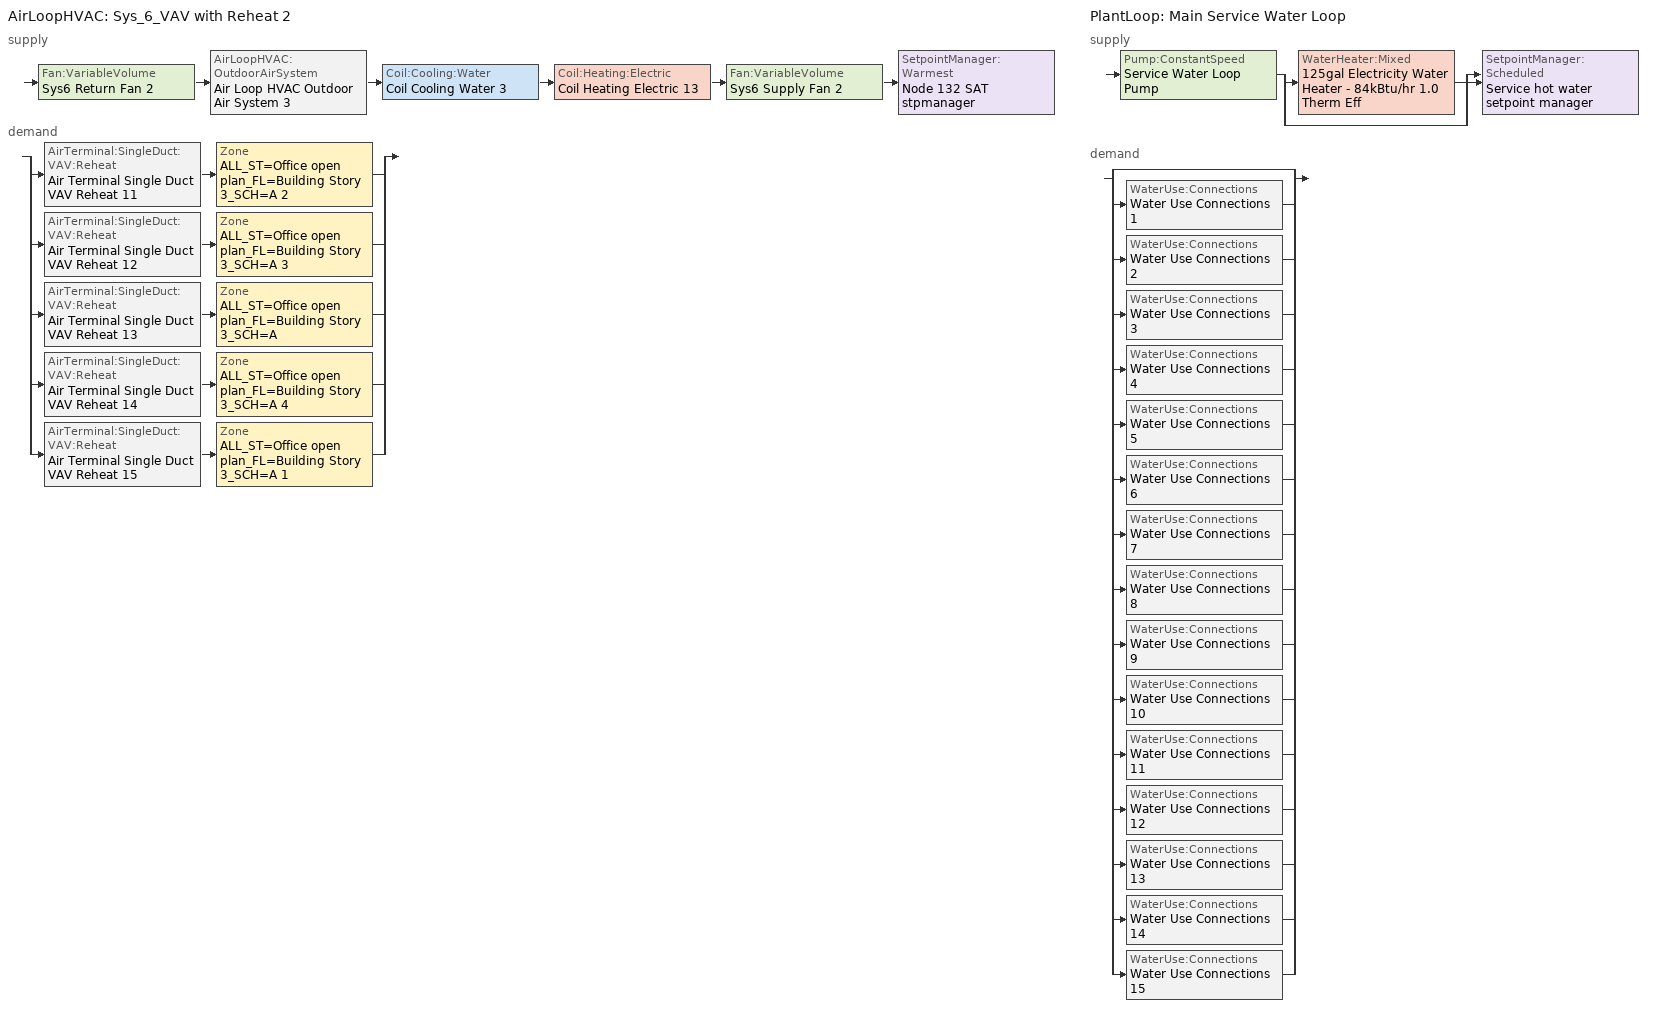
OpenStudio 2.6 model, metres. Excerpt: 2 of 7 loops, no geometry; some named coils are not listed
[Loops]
AirLoopHVAC 'Sys_6_VAV with Reheat 2'
 supply: Fan:VariableVolume 'Sys6 Return Fan 2' > AirLoopHVAC:OutdoorAirSystem 'Air Loop HVAC Outdoor Air System 3' > Coil:Cooling:Water 'Coil Cooling Water 3' > Coil:Heating:Electric 'Coil Heating Electric 13' > Fan:VariableVolume 'Sys6 Supply Fan 2' > SetpointManager:Warmest 'Node 132 SAT stpmanager'
 demand: split
  | AirTerminal:SingleDuct:VAV:Reheat 'Air Terminal Single Duct VAV Reheat 11' > Zone 'ALL_ST=Office open plan_FL=Building Story 3_SCH=A 2'
  | AirTerminal:SingleDuct:VAV:Reheat 'Air Terminal Single Duct VAV Reheat 12' > Zone 'ALL_ST=Office open plan_FL=Building Story 3_SCH=A 3'
  | AirTerminal:SingleDuct:VAV:Reheat 'Air Terminal Single Duct VAV Reheat 13' > Zone 'ALL_ST=Office open plan_FL=Building Story 3_SCH=A'
  | AirTerminal:SingleDuct:VAV:Reheat 'Air Terminal Single Duct VAV Reheat 14' > Zone 'ALL_ST=Office open plan_FL=Building Story 3_SCH=A 4'
  | AirTerminal:SingleDuct:VAV:Reheat 'Air Terminal Single Duct VAV Reheat 15' > Zone 'ALL_ST=Office open plan_FL=Building Story 3_SCH=A 1'
PlantLoop 'Main Service Water Loop'
 supply: Pump:ConstantSpeed 'Service Water Loop Pump' > split
  | WaterHeater:Mixed '125gal Electricity Water Heater - 84kBtu/hr 1.0 Therm Eff'
  | bypass
  join > SetpointManager:Scheduled 'Service hot water setpoint manager'
 demand: split
  | bypass
  | WaterUse:Connections 'Water Use Connections 1'
  | WaterUse:Connections 'Water Use Connections 2'
  | WaterUse:Connections 'Water Use Connections 3'
  | WaterUse:Connections 'Water Use Connections 4'
  | WaterUse:Connections 'Water Use Connections 5'
  | WaterUse:Connections 'Water Use Connections 6'
  | WaterUse:Connections 'Water Use Connections 7'
  | WaterUse:Connections 'Water Use Connections 8'
  | WaterUse:Connections 'Water Use Connections 9'
  | WaterUse:Connections 'Water Use Connections 10'
  | WaterUse:Connections 'Water Use Connections 11'
  | WaterUse:Connections 'Water Use Connections 12'
  | WaterUse:Connections 'Water Use Connections 13'
  | WaterUse:Connections 'Water Use Connections 14'
  | WaterUse:Connections 'Water Use Connections 15'
[Sizing:Zone] Zone Cooling Design Supply Air Temperature Input Method=SupplyAirTemperature; Zone Cooling Design Supply Air Temperature {C}=13; Zone Cooling Design Supply Air Temperature Difference {deltaC}=11.11; Zone Heating Design Supply Air Temperature Input Method=SupplyAirTemperature; Zone Heating Design Supply Air Temperature {C}=43; Zone Heating Design Supply Air Temperature Difference {deltaC}=11.11; Zone Cooling Design Supply Air Humidity Ratio {kg-H2O/kg-air}=0.0085; Zone Heating Design Supply Air Humidity Ratio {kg-H2O/kg-air}=0.008; Zone Heating Sizing Factor=1.3; Zone Cooling Sizing Factor=1.1; Cooling Design Air Flow Method=DesignDay; Heating Design Air Flow Method=DesignDay; Account for Dedicated Outdoor Air System=No; Dedicated Outdoor Air System Control Strategy=NeutralSupplyAir; Dedicated Outdoor Air Low Setpoint Temperature for Design {C}=autosize; Dedicated Outdoor Air High Setpoint Temperature for Design {C}=autosize
ALL_ST=Office open plan_FL=Building Story 3_SCH=A; ALL_ST=Office open plan_FL=Building Story 3_SCH=A 1; ALL_ST=Office open plan_FL=Building Story 3_SCH=A 2; ALL_ST=Office open plan_FL=Building Story 3_SCH=A 3; ALL_ST=Office open plan_FL=Building Story 3_SCH=A 4
[Zone equipment]
ALL_ST=Office open plan_FL=Building Story 3_SCH=A: ALL_ST=Office open plan_FL=Building Story 3_SCH=A erv doas, Air Terminal Single Duct VAV Reheat 13, Zone HVAC Baseboard Convective Water 13
ALL_ST=Office open plan_FL=Building Story 3_SCH=A 1: ALL_ST=Office open plan_FL=Building Story 3_SCH=A 1 erv doas, Air Terminal Single Duct VAV Reheat 15, Zone HVAC Baseboard Convective Water 15
ALL_ST=Office open plan_FL=Building Story 3_SCH=A 2: ALL_ST=Office open plan_FL=Building Story 3_SCH=A 2 erv doas, Air Terminal Single Duct VAV Reheat 11, Zone HVAC Baseboard Convective Water 11
ALL_ST=Office open plan_FL=Building Story 3_SCH=A 3: ALL_ST=Office open plan_FL=Building Story 3_SCH=A 3 erv doas, Air Terminal Single Duct VAV Reheat 12, Zone HVAC Baseboard Convective Water 12
ALL_ST=Office open plan_FL=Building Story 3_SCH=A 4: ALL_ST=Office open plan_FL=Building Story 3_SCH=A 4 erv doas, Air Terminal Single Duct VAV Reheat 14, Zone HVAC Baseboard Convective Water 14
[PlantLoop]
Main Service Water Loop: Glycol Concentration=0; Maximum Loop Temperature {C}=60; Minimum Loop Temperature {C}=10; Plant Loop Volume {m3}=Autocalculate; Load Distribution Scheme=Optimal
[Sizing:Plant]
Main Service Water Loop: Loop Type=Heating; Design Loop Exit Temperature {C}=60; Loop Design Temperature Difference {deltaC}=5; Sizing Option=NonCoincident; Zone Timesteps in Averaging Window=1; Coincident Sizing Factor Mode=None
[Pump:ConstantSpeed]
Service Water Loop Pump: Rated Flow Rate {m3/s}=autosize; Rated Pump Head {Pa}=83939.5; Rated Power Consumption {W}=autosize; Motor Efficiency=0.7; Fraction of Motor Inefficiencies to Fluid Stream=0; Pump Control Type=Intermittent; Design Power Sizing Method=PowerPerFlowPerPressure; Design Electric Power per Unit Flow Rate {W/(m3/s)}=348701.1; Design Shaft Power per Unit Flow Rate per Unit Head {W-s/m3-Pa}=1.28205
[SetpointManager:Scheduled]
Service hot water setpoint manager: Control Variable=Temperature; Schedule=Service Water Loop Temp - 140F
[AirLoopHVAC]
Sys_6_VAV with Reheat 2: Availability Schedule=Sys_6_VAV with Reheat 2 Occ Sch; Design Supply Air Flow Rate {m3/s}=AutoSize
[Sizing:System]
Sys_6_VAV with Reheat 2: Type of Load to Size On=Sensible; Design Outdoor Air Flow Rate {m3/s}=Autosize; Minimum System Air Flow Ratio=0.3; Preheat Design Temperature {C}=7; Preheat Design Humidity Ratio {kg-H2O/kg-Air}=0.008; Precool Design Temperature {C}=12.8; Precool Design Humidity Ratio {kg-H2O/kg-Air}=0.008; Central Cooling Design Supply Air Temperature {C}=13; Central Heating Design Supply Air Temperature {C}=13.1; Sizing Option=NonCoincident; 100% Outdoor Air in Cooling=No; 100% Outdoor Air in Heating=No; Central Cooling Design Supply Air Humidity Ratio {kg-H2O/kg-Air}=0.0085; Central Heating Design Supply Air Humidity Ratio {kg-H2O/kg-Air}=0.008; Cooling Design Air Flow Method=DesignDay; Cooling Design Air Flow Rate {m3/s}=0; Heating Design Air Flow Method=DesignDay; Heating Design Air Flow Rate {m3/s}=0; System Outdoor Air Method=ZoneSum; Zone Maximum Outdoor Air Fraction=1; Cooling Supply Air Flow Rate Per Floor Area {m3/s-m2}=0.00996765; Cooling Fraction of Autosized Cooling Supply Air Flow Rate=1; Cooling Supply Air Flow Rate Per Unit Cooling Capacity {m3/s-W}=3.94755e-05; Heating Supply Air Flow Rate Per Floor Area {m3/s-m2}=0.00996765; Heating Fraction of Autosized Heating Supply Air Flow Rate=1; Heating Fraction of Autosized Cooling Supply Air Flow Rate=1; Heating Supply Air Flow Rate Per Unit Heating Capacity {m3/s-W}=3.15882e-05; Cooling Design Capacity Method=CoolingDesignCapacity; Cooling Design Capacity {W}=autosize; Cooling Design Capacity Per Floor Area {W/m2}=234.7; Fraction of Autosized Cooling Design Capacity=1; Heating Design Capacity Method=HeatingDesignCapacity; Heating Design Capacity {W}=autosize; Heating Design Capacity Per Floor Area {W/m2}=157; Fraction of Autosized Heating Design Capacity=1; Central Cooling Capacity Control Method=OnOff
[Fan:VariableVolume] Availability Schedule=Always On Discrete; Maximum Flow Rate {m3/s}=Autosize; Fan Power Minimum Flow Rate Input Method=Fraction; Fan Power Minimum Flow Fraction=0.68; Fan Power Minimum Air Flow Rate {m3/s}=0; Motor In Airstream Fraction=1; Fan Power Coefficient 1=-2.4176; Fan Power Coefficient 2=9.5874; Fan Power Coefficient 3=-11.559; Fan Power Coefficient 4=5.4009; Fan Power Coefficient 5=0
Name | Fan Efficiency | Pressure Rise {Pa} | Motor Efficiency
Sys6 Supply Fan 2 | 0.549965 | 1000 | 0.8461
Sys6 Return Fan 2 | 0.299975 | 250 | 0.4615
[Coil:Heating:Electric] Availability Schedule=Always On Discrete
Coil Heating Electric 13; Coil Heating Electric 14; Coil Heating Electric 15; Coil Heating Electric 16; Coil Heating Electric 17; Coil Heating Electric 18
[Controller:OutdoorAir]
Controller Outdoor Air 3: Minimum Outdoor Air Flow Rate {m3/s}=0; Maximum Outdoor Air Flow Rate {m3/s}=0; Economizer Control Type=DifferentialEnthalpy; Economizer Control Action Type=ModulateFlow; Lockout Type=NoLockout; Minimum Limit Type=FixedMinimum; Minimum Outdoor Air Schedule=Sys_6_VAV with Reheat 2 Occ Sch; Controller Mechanical Ventilation=Controller Mechanical Ventilation 3; High Humidity Control=No; Heat Recovery Bypass Control Type=BypassWhenOAFlowGreaterThanMinimum
[Controller:MechanicalVentilation]
Controller Mechanical Ventilation 3: Availability Schedule=Always On Discrete; System Outdoor Air Method=ZoneSum
[AirLoopHVAC:OutdoorAirSystem]
Air Loop HVAC Outdoor Air System 3: Controller=Controller Outdoor Air 3
[AirTerminal:SingleDuct:VAV:Reheat] Availability Schedule=Always On Discrete; Maximum Air Flow Rate {m3/s}=AutoSize; Zone Minimum Air Flow Input Method=Constant; Constant Minimum Air Flow Fraction=0.05; Maximum Hot Water or Steam Flow Rate {m3/s}=AutoSize; Minimum Hot Water or Steam Flow Rate {m3/s}=0; Convergence Tolerance=0.001; Damper Heating Action=Normal; Maximum Flow per Zone Floor Area During Reheat {m3/s-m2}=AutoSize; Maximum Flow Fraction During Reheat=0.5; Maximum Reheat Air Temperature {C}=43; Control For Outdoor Air=No
Name | Fixed Minimum Air Flow Rate {m3/s} | Reheat Coil
Air Terminal Single Duct VAV Reheat 11 | 1.96707 | Coil Heating Electric 14
Air Terminal Single Duct VAV Reheat 12 | 0.414676 | Coil Heating Electric 15
Air Terminal Single Duct VAV Reheat 13 | 0.262524 | Coil Heating Electric 16
Air Terminal Single Duct VAV Reheat 14 | 0.414676 | Coil Heating Electric 17
Air Terminal Single Duct VAV Reheat 15 | 0.262507 | Coil Heating Electric 18
[WaterHeater:Mixed]
125gal Electricity Water Heater - 84kBtu/hr 1.0 Therm Eff: Tank Volume {m3}=0.471545; Setpoint Temperature Schedule=Service Water Loop Temp - 140F; Deadband Temperature Difference {deltaC}=2; Maximum Temperature Limit {C}=82.2222; Heater Control Type=Cycle; Heater Maximum Capacity {W}=24638.2; Heater Fuel Type=Electricity; Heater Thermal Efficiency=1; Off Cycle Parasitic Fuel Consumption Rate {W}=58.6905; Off Cycle Parasitic Fuel Type=Electricity; Off Cycle Parasitic Heat Fraction to Tank=0.8; On Cycle Parasitic Fuel Consumption Rate {W}=58.6905; On Cycle Parasitic Fuel Type=Electricity; On Cycle Parasitic Heat Fraction to Tank=0; Ambient Temperature Indicator=Schedule; Ambient Temperature Schedule=Water Heater Ambient Temp Schedule - 70F; Off Cycle Loss Coefficient to Ambient Temperature {W/K}=3.0946; On Cycle Loss Coefficient to Ambient Temperature {W/K}=3.0946; Use Side Effectiveness=1; Source Side Effectiveness=1; Use Side Design Flow Rate {m3/s}=autosize; Source Side Design Flow Rate {m3/s}=autosize; Indirect Water Heating Recovery Time {hr}=1.5; Source Side Flow Control Mode=IndirectHeatPrimarySetpoint
[WaterUse:Connections]
Name | Water Use Equipment Name 1
Water Use Connections 1 | Core_bottom Service Water Use 0.37gal/min
Water Use Connections 2 | Core_mid Service Water Use 0.37gal/min
Water Use Connections 3 | Core_top Service Water Use 0.37gal/min
Water Use Connections 4 | Perimeter_bot_zn_1 Service Water Use 0.08gal/min
Water Use Connections 5 | Perimeter_bot_zn_2 Service Water Use 0.05gal/min
Water Use Connections 6 | Perimeter_bot_zn_3 Service Water Use 0.08gal/min
Water Use Connections 7 | Perimeter_bot_zn_4 Service Water Use 0.05gal/min
Water Use Connections 8 | Perimeter_mid_zn_1 Service Water Use 0.08gal/min
Water Use Connections 9 | Perimeter_mid_zn_2 Service Water Use 0.05gal/min
Water Use Connections 10 | Perimeter_mid_zn_3 Service Water Use 0.08gal/min
Water Use Connections 11 | Perimeter_mid_zn_4 Service Water Use 0.05gal/min
Water Use Connections 12 | Perimeter_top_zn_1 Service Water Use 0.08gal/min
Water Use Connections 13 | Perimeter_top_zn_2 Service Water Use 0.05gal/min
Water Use Connections 14 | Perimeter_top_zn_3 Service Water Use 0.08gal/min
Water Use Connections 15 | Perimeter_top_zn_4 Service Water Use 0.05gal/min
[WaterUse:Equipment:Definition]
Name | Peak Flow Rate {m3/s} | Target Temperature Schedule | Sensible Fraction Schedule | Latent Fraction Schedule
Core_bottom Service Water Use Def 0.37gal/min | 2.35071e-05 | Schedule Ruleset 5 | Schedule Ruleset 3 | Schedule Ruleset 4
Core_mid Service Water Use Def 0.37gal/min | 2.35071e-05 | Schedule Ruleset 8 | Schedule Ruleset 6 | Schedule Ruleset 7
Core_top Service Water Use Def 0.37gal/min | 2.35071e-05 | Schedule Ruleset 11 | Schedule Ruleset 9 | Schedule Ruleset 10
Perimeter_bot_zn_1 Service Water Use Def 0.08gal/min | 4.9555e-06 | Schedule Ruleset 14 | Schedule Ruleset 12 | Schedule Ruleset 13
Perimeter_bot_zn_2 Service Water Use Def 0.05gal/min | 3.13724e-06 | Schedule Ruleset 17 | Schedule Ruleset 15 | Schedule Ruleset 16
Perimeter_bot_zn_3 Service Water Use Def 0.08gal/min | 4.9555e-06 | Schedule Ruleset 20 | Schedule Ruleset 18 | Schedule Ruleset 19
Perimeter_bot_zn_4 Service Water Use Def 0.05gal/min | 3.13703e-06 | Schedule Ruleset 23 | Schedule Ruleset 21 | Schedule Ruleset 22
Perimeter_mid_zn_1 Service Water Use Def 0.08gal/min | 4.9555e-06 | Schedule Ruleset 26 | Schedule Ruleset 24 | Schedule Ruleset 25
Perimeter_mid_zn_2 Service Water Use Def 0.05gal/min | 3.13724e-06 | Schedule Ruleset 29 | Schedule Ruleset 27 | Schedule Ruleset 28
Perimeter_mid_zn_3 Service Water Use Def 0.08gal/min | 4.9555e-06 | Schedule Ruleset 32 | Schedule Ruleset 30 | Schedule Ruleset 31
Perimeter_mid_zn_4 Service Water Use Def 0.05gal/min | 3.13703e-06 | Schedule Ruleset 35 | Schedule Ruleset 33 | Schedule Ruleset 34
Perimeter_top_zn_1 Service Water Use Def 0.08gal/min | 4.9555e-06 | Schedule Ruleset 38 | Schedule Ruleset 36 | Schedule Ruleset 37
Perimeter_top_zn_2 Service Water Use Def 0.05gal/min | 3.13724e-06 | Schedule Ruleset 41 | Schedule Ruleset 39 | Schedule Ruleset 40
Perimeter_top_zn_3 Service Water Use Def 0.08gal/min | 4.9555e-06 | Schedule Ruleset 44 | Schedule Ruleset 42 | Schedule Ruleset 43
Perimeter_top_zn_4 Service Water Use Def 0.05gal/min | 3.13703e-06 | Schedule Ruleset 47 | Schedule Ruleset 45 | Schedule Ruleset 46
[WaterUse:Equipment] Flow Rate Fraction Schedule=NECB-A-Service Water Heating
Name | Water Use Equipment Definition | Space
Core_bottom Service Water Use 0.37gal/min | Core_bottom Service Water Use Def 0.37gal/min | Core_bottom
Core_mid Service Water Use 0.37gal/min | Core_mid Service Water Use Def 0.37gal/min | Core_mid
Core_top Service Water Use 0.37gal/min | Core_top Service Water Use Def 0.37gal/min | Core_top
Perimeter_bot_zn_1 Service Water Use 0.08gal/min | Perimeter_bot_zn_1 Service Water Use Def 0.08gal/min | Perimeter_bot_ZN_1
Perimeter_bot_zn_2 Service Water Use 0.05gal/min | Perimeter_bot_zn_2 Service Water Use Def 0.05gal/min | Perimeter_bot_ZN_2
Perimeter_bot_zn_3 Service Water Use 0.08gal/min | Perimeter_bot_zn_3 Service Water Use Def 0.08gal/min | Perimeter_bot_ZN_3
Perimeter_bot_zn_4 Service Water Use 0.05gal/min | Perimeter_bot_zn_4 Service Water Use Def 0.05gal/min | Perimeter_bot_ZN_4
Perimeter_mid_zn_1 Service Water Use 0.08gal/min | Perimeter_mid_zn_1 Service Water Use Def 0.08gal/min | Perimeter_mid_ZN_1
Perimeter_mid_zn_2 Service Water Use 0.05gal/min | Perimeter_mid_zn_2 Service Water Use Def 0.05gal/min | Perimeter_mid_ZN_2
Perimeter_mid_zn_3 Service Water Use 0.08gal/min | Perimeter_mid_zn_3 Service Water Use Def 0.08gal/min | Perimeter_mid_ZN_3
Perimeter_mid_zn_4 Service Water Use 0.05gal/min | Perimeter_mid_zn_4 Service Water Use Def 0.05gal/min | Perimeter_mid_ZN_4
Perimeter_top_zn_1 Service Water Use 0.08gal/min | Perimeter_top_zn_1 Service Water Use Def 0.08gal/min | Perimeter_top_ZN_1
Perimeter_top_zn_2 Service Water Use 0.05gal/min | Perimeter_top_zn_2 Service Water Use Def 0.05gal/min | Perimeter_top_ZN_2
Perimeter_top_zn_3 Service Water Use 0.08gal/min | Perimeter_top_zn_3 Service Water Use Def 0.08gal/min | Perimeter_top_ZN_3
Perimeter_top_zn_4 Service Water Use 0.05gal/min | Perimeter_top_zn_4 Service Water Use Def 0.05gal/min | Perimeter_top_ZN_4
[HeatExchanger:AirToAir:SensibleAndLatent] Availability Schedule=Always On Discrete; Nominal Supply Air Flow Rate {m3/s}=autosize; Sensible Effectiveness at 100% Heating Air Flow=0.76; Latent Effectiveness at 100% Heating Air Flow=0.75; Sensible Effectiveness at 75% Heating Air Flow=0.81; Latent Effectiveness at 75% Heating Air Flow=0.75; Sensible Effectiveness at 100% Cooling Air Flow=0.76; Latent Effectiveness at 100% Cooling Air Flow=0.75; Sensible Effectiveness at 75% Cooling Air Flow=0.81; Latent Effectiveness at 75% Cooling Air Flow=0.75; Supply Air Outlet Temperature Control=No; Heat Exchanger Type=Rotary; Frost Control Type=ExhaustAirRecirculation; Threshold Temperature {C}=-23.3; Initial Defrost Time Fraction=0.167; Rate of Defrost Time Fraction Increase {1/K}=0.012; Economizer Lockout=No
Name | Nominal Electric Power {W}
ALL_ST=Office open plan_FL=Building Story 3_SCH=A 2 erv hx | 347.546
ALL_ST=Office open plan_FL=Building Story 3_SCH=A 3 erv hx; ALL_ST=Office open plan_FL=Building Story 3_SCH=A 4 erv hx | 112.725
ALL_ST=Office open plan_FL=Building Story 3_SCH=A erv hx | 89.7103
ALL_ST=Office open plan_FL=Building Story 3_SCH=A 1 erv hx | 89.7077
[ZoneHVAC:EnergyRecoveryVentilator:Controller] Temperature High Limit {C}=19; Temperature Low Limit {C}=13; Exhaust Air Temperature Limit=NoExhaustAirTemperatureLimit; Exhaust Air Enthalpy Limit=NoExhaustAirEnthalpyLimit; Time of Day Economizer Flow Control Schedule=Always Off Discrete; High Humidity Control Flag=No; High Humidity Outdoor Air Flow Ratio=1; Control High Indoor Humidity Based on Outdoor Humidity Ratio=Yes
Name | Electronic Enthalpy Limit Curve
ALL_ST=Office open plan_FL=Building Story 3_SCH=A 2 erv contr | Curve Cubic 1
ALL_ST=Office open plan_FL=Building Story 3_SCH=A 3 erv contr | Curve Cubic 2
ALL_ST=Office open plan_FL=Building Story 3_SCH=A erv contr | Curve Cubic 3
ALL_ST=Office open plan_FL=Building Story 3_SCH=A 4 erv contr | Curve Cubic 4
ALL_ST=Office open plan_FL=Building Story 3_SCH=A 1 erv contr | Curve Cubic 5
[Fan:OnOff] Availability Schedule=Always On Discrete; Fan Efficiency=0.75; Pressure Rise {Pa}=200; Maximum Flow Rate {m3/s}=autosize; Motor Efficiency=0.9; Motor In Airstream Fraction=1
Name | Fan Power Ratio Function of Speed Ratio Curve | Fan Efficiency Ratio Function of Speed Ratio Curve
ALL_ST=Office open plan_FL=Building Story 3_SCH=A 2 erv sup fan | Fan On Off Power Curve 2 | Fan On Off Efficiency Curve 2
ALL_ST=Office open plan_FL=Building Story 3_SCH=A 2 erv exh fan | Fan On Off Power Curve 3 | Fan On Off Efficiency Curve 3
ALL_ST=Office open plan_FL=Building Story 3_SCH=A 3 erv sup fan | Fan On Off Power Curve 4 | Fan On Off Efficiency Curve 4
ALL_ST=Office open plan_FL=Building Story 3_SCH=A 3 erv exh fan | Fan On Off Power Curve 5 | Fan On Off Efficiency Curve 5
ALL_ST=Office open plan_FL=Building Story 3_SCH=A erv sup fan | Fan On Off Power Curve 6 | Fan On Off Efficiency Curve 6
ALL_ST=Office open plan_FL=Building Story 3_SCH=A erv exh fan | Fan On Off Power Curve 7 | Fan On Off Efficiency Curve 7
ALL_ST=Office open plan_FL=Building Story 3_SCH=A 4 erv sup fan | Fan On Off Power Curve 8 | Fan On Off Efficiency Curve 8
ALL_ST=Office open plan_FL=Building Story 3_SCH=A 4 erv exh fan | Fan On Off Power Curve 9 | Fan On Off Efficiency Curve 9
ALL_ST=Office open plan_FL=Building Story 3_SCH=A 1 erv sup fan | Fan On Off Power Curve 10 | Fan On Off Efficiency Curve 10
ALL_ST=Office open plan_FL=Building Story 3_SCH=A 1 erv exh fan | Fan On Off Power Curve 11 | Fan On Off Efficiency Curve 11
[ZoneHVAC:EnergyRecoveryVentilator] Availability Schedule=Sys_6_VAV with Reheat 2 Occ Sch; Supply Air Flow Rate {m3/s}=autosize; Exhaust Air Flow Rate {m3/s}=autosize; Ventilation Rate per Unit Floor Area {m3/s-m2}=0.00042164; Ventilation Rate per Occupant {m3/s-person}=0
Name | Heat Exchanger | Supply Air Fan | Exhaust Air Fan | Controller
ALL_ST=Office open plan_FL=Building Story 3_SCH=A 2 erv doas | ALL_ST=Office open plan_FL=Building Story 3_SCH=A 2 erv hx | ALL_ST=Office open plan_FL=Building Story 3_SCH=A 2 erv sup fan | ALL_ST=Office open plan_FL=Building Story 3_SCH=A 2 erv exh fan | ALL_ST=Office open plan_FL=Building Story 3_SCH=A 2 erv contr
ALL_ST=Office open plan_FL=Building Story 3_SCH=A 3 erv doas | ALL_ST=Office open plan_FL=Building Story 3_SCH=A 3 erv hx | ALL_ST=Office open plan_FL=Building Story 3_SCH=A 3 erv sup fan | ALL_ST=Office open plan_FL=Building Story 3_SCH=A 3 erv exh fan | ALL_ST=Office open plan_FL=Building Story 3_SCH=A 3 erv contr
ALL_ST=Office open plan_FL=Building Story 3_SCH=A erv doas | ALL_ST=Office open plan_FL=Building Story 3_SCH=A erv hx | ALL_ST=Office open plan_FL=Building Story 3_SCH=A erv sup fan | ALL_ST=Office open plan_FL=Building Story 3_SCH=A erv exh fan | ALL_ST=Office open plan_FL=Building Story 3_SCH=A erv contr
ALL_ST=Office open plan_FL=Building Story 3_SCH=A 4 erv doas | ALL_ST=Office open plan_FL=Building Story 3_SCH=A 4 erv hx | ALL_ST=Office open plan_FL=Building Story 3_SCH=A 4 erv sup fan | ALL_ST=Office open plan_FL=Building Story 3_SCH=A 4 erv exh fan | ALL_ST=Office open plan_FL=Building Story 3_SCH=A 4 erv contr
ALL_ST=Office open plan_FL=Building Story 3_SCH=A 1 erv doas | ALL_ST=Office open plan_FL=Building Story 3_SCH=A 1 erv hx | ALL_ST=Office open plan_FL=Building Story 3_SCH=A 1 erv sup fan | ALL_ST=Office open plan_FL=Building Story 3_SCH=A 1 erv exh fan | ALL_ST=Office open plan_FL=Building Story 3_SCH=A 1 erv contr
[SetpointManager:Warmest]
Node 132 SAT stpmanager: Control Variable=Temperature; Minimum Setpoint Temperature {C}=12; Maximum Setpoint Temperature {C}=35; Strategy=MaximumTemperature
[Schedule:Ruleset]
Service Water Loop Temp - 140F: Default Day Schedule=Service Water Loop Temp - 140F Default
Water Heater Ambient Temp Schedule - 70F: Default Day Schedule=Water Heater Ambient Temp Schedule - 70F Default
Schedule Ruleset 3: Default Day Schedule=Schedule Day 7
Schedule Ruleset 4: Default Day Schedule=Schedule Day 8
Schedule Ruleset 5: Default Day Schedule=Schedule Day 9
NECB-A-Service Water Heating: Default Day Schedule=NECB-A-Service Water Heating Default
Schedule Ruleset 6: Default Day Schedule=Schedule Day 10
Schedule Ruleset 7: Default Day Schedule=Schedule Day 11
Schedule Ruleset 8: Default Day Schedule=Schedule Day 12
Schedule Ruleset 9: Default Day Schedule=Schedule Day 13
Schedule Ruleset 10: Default Day Schedule=Schedule Day 14
Schedule Ruleset 11: Default Day Schedule=Schedule Day 15
Schedule Ruleset 12: Default Day Schedule=Schedule Day 16
Schedule Ruleset 13: Default Day Schedule=Schedule Day 17
Schedule Ruleset 14: Default Day Schedule=Schedule Day 18
Schedule Ruleset 15: Default Day Schedule=Schedule Day 19
Schedule Ruleset 16: Default Day Schedule=Schedule Day 20
Schedule Ruleset 17: Default Day Schedule=Schedule Day 21
Schedule Ruleset 18: Default Day Schedule=Schedule Day 22
Schedule Ruleset 19: Default Day Schedule=Schedule Day 23
Schedule Ruleset 20: Default Day Schedule=Schedule Day 24
Schedule Ruleset 21: Default Day Schedule=Schedule Day 25
Schedule Ruleset 22: Default Day Schedule=Schedule Day 26
Schedule Ruleset 23: Default Day Schedule=Schedule Day 27
Schedule Ruleset 24: Default Day Schedule=Schedule Day 28
Schedule Ruleset 25: Default Day Schedule=Schedule Day 29
Schedule Ruleset 26: Default Day Schedule=Schedule Day 30
Schedule Ruleset 27: Default Day Schedule=Schedule Day 31
Schedule Ruleset 28: Default Day Schedule=Schedule Day 32
Schedule Ruleset 29: Default Day Schedule=Schedule Day 33
Schedule Ruleset 30: Default Day Schedule=Schedule Day 34
Schedule Ruleset 31: Default Day Schedule=Schedule Day 35
Schedule Ruleset 32: Default Day Schedule=Schedule Day 36
Schedule Ruleset 33: Default Day Schedule=Schedule Day 37
Schedule Ruleset 34: Default Day Schedule=Schedule Day 38
Schedule Ruleset 35: Default Day Schedule=Schedule Day 39
Schedule Ruleset 36: Default Day Schedule=Schedule Day 40
Schedule Ruleset 37: Default Day Schedule=Schedule Day 41
Schedule Ruleset 38: Default Day Schedule=Schedule Day 42
Schedule Ruleset 39: Default Day Schedule=Schedule Day 43
Schedule Ruleset 40: Default Day Schedule=Schedule Day 44
Schedule Ruleset 41: Default Day Schedule=Schedule Day 45
Schedule Ruleset 42: Default Day Schedule=Schedule Day 46
Schedule Ruleset 43: Default Day Schedule=Schedule Day 47
Schedule Ruleset 44: Default Day Schedule=Schedule Day 48
Schedule Ruleset 45: Default Day Schedule=Schedule Day 49
Schedule Ruleset 46: Default Day Schedule=Schedule Day 50
Schedule Ruleset 47: Default Day Schedule=Schedule Day 51
Sys_6_VAV with Reheat 2 Occ Sch: Default Day Schedule=Sys_6_VAV with Reheat 2 Occ Sch Default; Summer Design Day Schedule=Sys_6_VAV with Reheat 2 Occ Sch Summer Design Day; Winter Design Day Schedule=Sys_6_VAV with Reheat 2 Occ Sch Winter Design Day
[Schedule:Day]
Service Water Loop Temp - 140F Default; Schedule Day 9; Schedule Day 12; Schedule Day 15; Schedule Day 18; Schedule Day 21; Schedule Day 24; Schedule Day 27; Schedule Day 30; Schedule Day 33; Schedule Day 36; Schedule Day 39; Schedule Day 42; Schedule Day 45; Schedule Day 48; Schedule Day 51: 24, 0, 60
Water Heater Ambient Temp Schedule - 70F Default: 24, 0, 21.1111
Schedule Day 7; Schedule Day 10; Schedule Day 13; Schedule Day 16; Schedule Day 19; Schedule Day 22; Schedule Day 25; Schedule Day 28; Schedule Day 31; Schedule Day 34; Schedule Day 37; Schedule Day 40; Schedule Day 43; Schedule Day 46; Schedule Day 49: 24, 0, 0.2
Schedule Day 8; NECB-A-Service Water Heating Sat Day; NECB-A-Service Water Heating Sun|Hol Day; Schedule Day 11; Schedule Day 14; Schedule Day 17; Schedule Day 20; Schedule Day 23; Schedule Day 26; Schedule Day 29; Schedule Day 32; Schedule Day 35; Schedule Day 38; Schedule Day 41; Schedule Day 44; Schedule Day 47; Schedule Day 50: 24, 0, 0.05
NECB-A-Service Water Heating Default; NECB-A-Service Water Heating Default|Wkdy Day: 7, 0, 0.05, 8, 0, 0.1, 10, 0, 0.5, 16, 0, 0.9, 17, 0, 0.7, 18, 0, 0.5, 19, 0, 0.3, 22, 0, 0.2, 24, 0, 0.05
Sys_6_VAV with Reheat 2 Occ Sch Default; Sys_6_VAV with Reheat 2 Occ Sch Winter Design Day; Sys_6_VAV with Reheat 2 Occ Sch Summer Design Day: 24, 0, 1
Sys_6_VAV with Reheat 2 Occ Sch Monday; Sys_6_VAV with Reheat 2 Occ Sch Tuesday; Sys_6_VAV with Reheat 2 Occ Sch Wednesday; Sys_6_VAV with Reheat 2 Occ Sch Thursday; Sys_6_VAV with Reheat 2 Occ Sch Friday: 8, 0, 0, 19, 0, 1, 24, 0, 0
Sys_6_VAV with Reheat 2 Occ Sch Saturday; Sys_6_VAV with Reheat 2 Occ Sch Sunday: 24, 0, 0
[Schedule:Rule] Date Specification Type=DateRange; Start Month=1; Start Day=1; End Month=12
Name | Schedule Ruleset | Rule Order | Day Schedule | Apply Monday | Apply Tuesday | Apply Wednesday | Apply Thursday | Apply Friday | End Day | Apply Saturday | Apply Sunday
Schedule Rule 17 | NECB-A-Service Water Heating | 2 | NECB-A-Service Water Heating Default|Wkdy Day | Yes | Yes | Yes | Yes | Yes | 31
Schedule Rule 18 | NECB-A-Service Water Heating | 1 | NECB-A-Service Water Heating Sat Day |  |  |  |  |  | 31 | Yes
Schedule Rule 19 | NECB-A-Service Water Heating | 0 | NECB-A-Service Water Heating Sun|Hol Day |  |  |  |  |  | 31 |  | Yes
Sys_6_VAV with Reheat 2 Occ Sch Monday Rule | Sys_6_VAV with Reheat 2 Occ Sch | 6 | Sys_6_VAV with Reheat 2 Occ Sch Monday | Yes |  |  |  |  | 25
Sys_6_VAV with Reheat 2 Occ Sch Tuesday Rule | Sys_6_VAV with Reheat 2 Occ Sch | 5 | Sys_6_VAV with Reheat 2 Occ Sch Tuesday |  | Yes |  |  |  | 26
Sys_6_VAV with Reheat 2 Occ Sch Wednesday Rule | Sys_6_VAV with Reheat 2 Occ Sch | 4 | Sys_6_VAV with Reheat 2 Occ Sch Wednesday |  |  | Yes |  |  | 27
Sys_6_VAV with Reheat 2 Occ Sch Thursday Rule | Sys_6_VAV with Reheat 2 Occ Sch | 3 | Sys_6_VAV with Reheat 2 Occ Sch Thursday |  |  |  | Yes |  | 28
Sys_6_VAV with Reheat 2 Occ Sch Friday Rule | Sys_6_VAV with Reheat 2 Occ Sch | 2 | Sys_6_VAV with Reheat 2 Occ Sch Friday |  |  |  |  | Yes | 29
Sys_6_VAV with Reheat 2 Occ Sch Saturday Rule | Sys_6_VAV with Reheat 2 Occ Sch | 1 | Sys_6_VAV with Reheat 2 Occ Sch Saturday |  |  |  |  |  | 30 | Yes
Sys_6_VAV with Reheat 2 Occ Sch Sunday Rule | Sys_6_VAV with Reheat 2 Occ Sch | 0 | Sys_6_VAV with Reheat 2 Occ Sch Sunday |  |  |  |  |  | 31 |  | Yes
[Schedule:Constant]
Name | Value
Always On Discrete | 1
Always Off Discrete | 0
[Curve:Cubic]
Name | Coefficient1 Constant | Coefficient2 x | Coefficient3 x**2 | Coefficient4 x**3 | Minimum Value of x | Maximum Value of x
Fan On Off Efficiency Curve 2; Fan On Off Efficiency Curve 3; Fan On Off Efficiency Curve 4; Fan On Off Efficiency Curve 5; Fan On Off Efficiency Curve 6; Fan On Off Efficiency Curve 7; Fan On Off Efficiency Curve 8; Fan On Off Efficiency Curve 9; Fan On Off Efficiency Curve 10; Fan On Off Efficiency Curve 11 | 1 | 0 | 0 | 0 | 0 | 1
Curve Cubic 1; Curve Cubic 2; Curve Cubic 3; Curve Cubic 4; Curve Cubic 5 | 0.013427 | -0.00047892 | 5.3352e-05 | -1.8103e-06 | 16.6 | 29.13
[Curve:Exponent] Coefficient1 Constant=1; Coefficient2 Constant=0; Coefficient3 Constant=0; Minimum Value of x=0; Maximum Value of x=1
Fan On Off Power Curve 2; Fan On Off Power Curve 3; Fan On Off Power Curve 4; Fan On Off Power Curve 5; Fan On Off Power Curve 6; Fan On Off Power Curve 7; Fan On Off Power Curve 8; Fan On Off Power Curve 9; Fan On Off Power Curve 10; Fan On Off Power Curve 11
